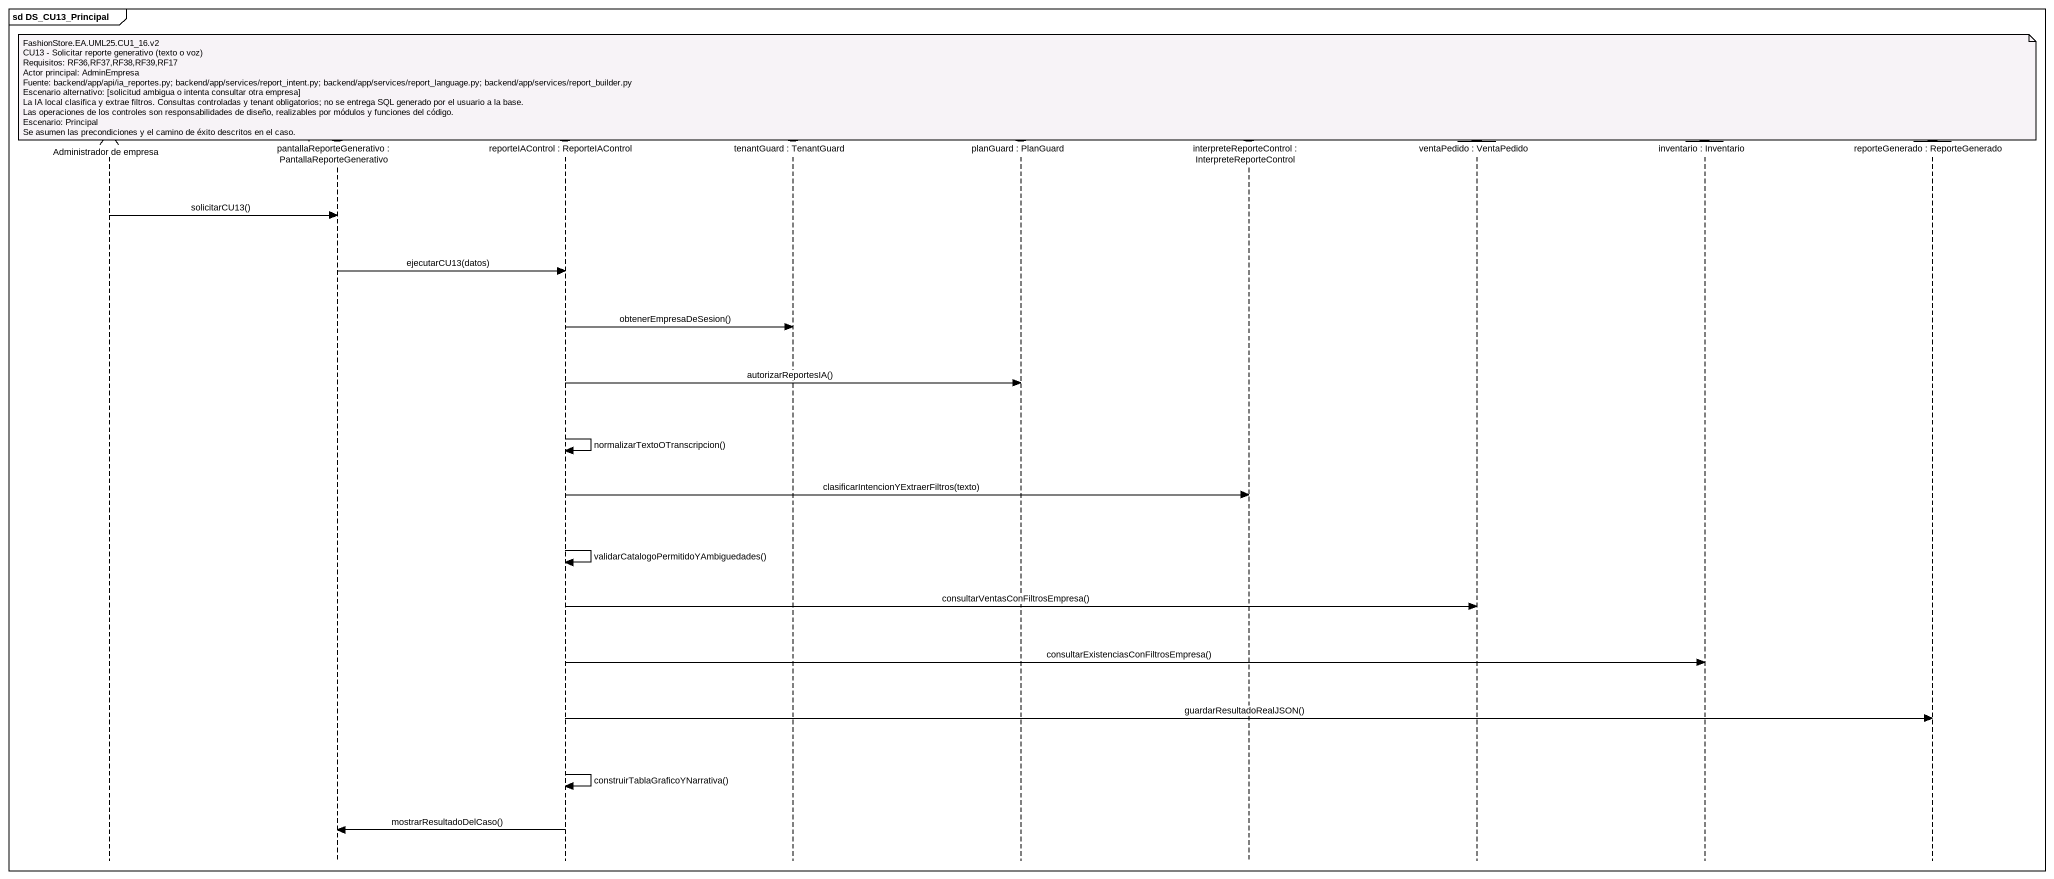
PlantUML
@startuml
mainframe sd DS_CU13_Principal
hide footbox
actor "Administrador de empresa" as Administrador_de_empresa
boundary "pantallaReporteGenerativo : PantallaReporteGenerativo" as pantallaReporteGenerativo #F5FFE1
control "reporteIAControl : ReporteIAControl" as reporteIAControl #E4FFF0
control "tenantGuard : TenantGuard" as tenantGuard #E4FFF0
control "planGuard : PlanGuard" as planGuard #E4FFF0
control "interpreteReporteControl : InterpreteReporteControl" as interpreteReporteControl #E4FFF0
entity "ventaPedido : VentaPedido" as ventaPedido #E8F4FB
entity "inventario : Inventario" as inventario #E8F4FB
entity "reporteGenerado : ReporteGenerado" as reporteGenerado #E8F4FB

note over planGuard
  FashionStore.EA.UML25.CU1_16.v2
  CU13 - Solicitar reporte generativo (texto o voz)
  Requisitos: RF36,RF37,RF38,RF39,RF17
  Actor principal: AdminEmpresa
  Fuente: backend/app/api/ia_reportes.py; backend/app/services/report_intent.py; backend/app/services/report_language.py; backend/app/services/report_builder.py
  Escenario alternativo: [solicitud ambigua o intenta consultar otra empresa]
  La IA local clasifica y extrae filtros. Consultas controladas y tenant obligatorios; no se entrega SQL generado por el usuario a la base.
  Las operaciones de los controles son responsabilidades de diseño, realizables por módulos y funciones del código.
  Escenario: Principal
  Se asumen las precondiciones y el camino de éxito descritos en el caso.
end note
Administrador_de_empresa -> pantallaReporteGenerativo : solicitarCU13()
pantallaReporteGenerativo -> reporteIAControl : ejecutarCU13(datos)
reporteIAControl -> tenantGuard : obtenerEmpresaDeSesion()
reporteIAControl -> planGuard : autorizarReportesIA()
reporteIAControl -> reporteIAControl : normalizarTextoOTranscripcion()
reporteIAControl -> interpreteReporteControl : clasificarIntencionYExtraerFiltros(texto)
reporteIAControl -> reporteIAControl : validarCatalogoPermitidoYAmbiguedades()
reporteIAControl -> ventaPedido : consultarVentasConFiltrosEmpresa()
reporteIAControl -> inventario : consultarExistenciasConFiltrosEmpresa()
reporteIAControl -> reporteGenerado : guardarResultadoRealJSON()
reporteIAControl -> reporteIAControl : construirTablaGraficoYNarrativa()
reporteIAControl -> pantallaReporteGenerativo : mostrarResultadoDelCaso()
@enduml
